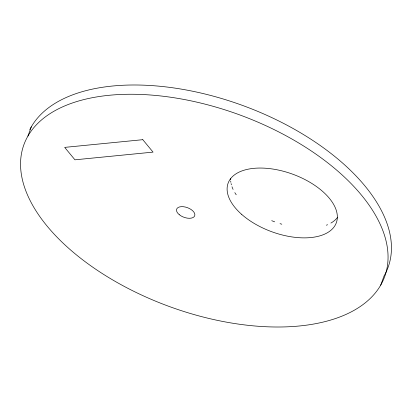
<?xml version="1.0" encoding="UTF-8"?>
<svg xmlns="http://www.w3.org/2000/svg" width="412" height="412" viewBox="0 0 412 412"><rect width="100%" height="100%" fill="white"/><g stroke="black" fill="none" stroke-linecap="round" stroke-linejoin="round"><path stroke-width="0.62" d="M27.913 136.104L31.307 126.839M380.693 285.161A192.069 102.063 20.1 0 0 160.701 95.96A192.069 102.063 20.1 0 0 71.523 250.779A192.069 102.063 20.1 0 0 380.693 285.161L384.087 275.896A192.069 102.063 20.1 0 0 256.449 110.843A192.069 102.063 20.1 0 0 29.798 129.641M337.413 217.526A57.618 30.622 20.1 0 1 330.898 223.072M327.566 224.72A57.618 30.622 20.1 0 1 326.361 225.204M281.818 224.205A57.618 30.622 20.1 0 1 280.026 223.659M274.655 221.821A57.618 30.622 20.1 0 1 271.719 220.678M236.22 194.778A57.618 30.622 20.1 0 1 234.825 192.631M233.089 189.396A57.618 30.622 20.1 0 1 231.997 186.744M231.4 184.844A57.618 30.622 20.1 0 1 231.096 183.582M230.864 182.325A57.618 30.622 20.1 0 1 230.715 181.089M230.643 179.869A57.618 30.622 20.1 0 1 230.643 178.679M142.799 139.689L64.689 147.383L74.943 159.815L153.053 152.116L142.799 139.689M241.746 214.446A57.618 30.622 20.1 0 0 334.868 225.766A57.618 30.622 20.1 0 0 270.04 168.662A57.618 30.622 20.1 0 0 241.746 214.446M179.313 214.714A9.62 5.114 20.1 0 0 194.618 216.006A9.62 5.114 20.1 0 0 183.113 206.685A9.62 5.114 20.1 0 0 179.313 214.714"/></g></svg>
